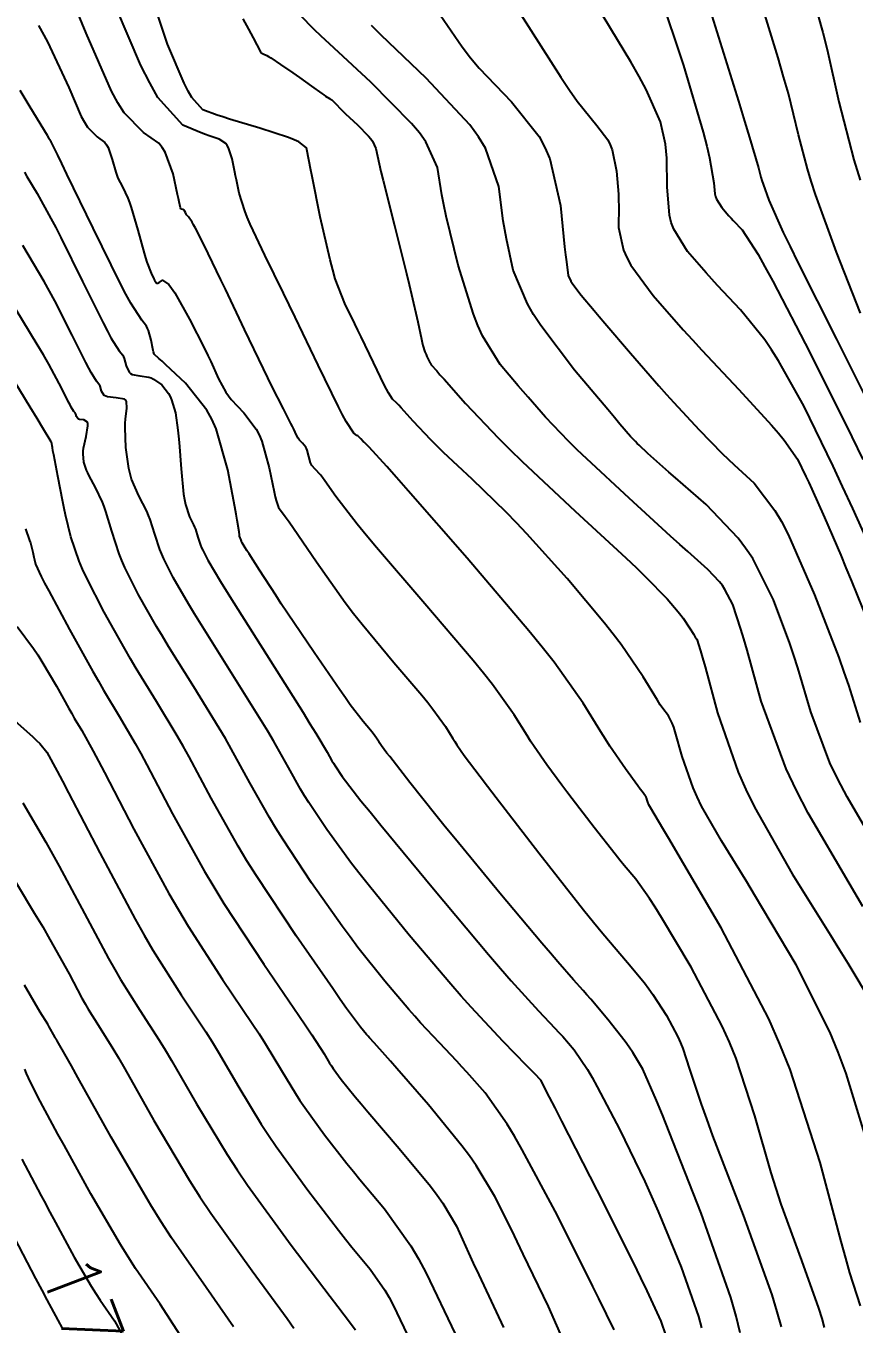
# Model space of a CAD drawing. Header units: metres. Extents: x 837476 to 838477, y 1189012 to 1191014.
# Drawn here: x 837918.3 to 837973.4, y 1189681.3 to 1189767.7 of the extents above; entities that cross this region are included whole.
import ezdxf

# ---------------------------------------------------------------- set-up
doc = ezdxf.new("R2010")
doc.units = ezdxf.units.M
doc.header["$LTSCALE"] = 0.3
doc.layers.add('COTAS 10', color=1, linetype='Continuous')
doc.layers.add('COTAS INT', color=252, linetype='Continuous')
doc.styles.get("Standard").update_dxf_attribs({"font": 'simplex.shx'})

msp = doc.modelspace()

# ---------------------------------------------------------------- linework, layer by layer
at = {"layer": 'COTAS 10'}
for points in [[(837973.825, 1189682.509), (837973.123, 1189684.715), (837972.849, 1189685.673), (837972.54, 1189686.781), (837971.14, 1189692.036), (837969.142, 1189698.227), (837968.457, 1189699.925), (837967.715, 1189701.616), (837964.56, 1189707.665), (837961.696, 1189712.537), (837961.137, 1189713.486), (837960.679, 1189714.262), (837959.873, 1189715.621), (837959.748, 1189715.842), (837959.72, 1189715.9), (837959.694, 1189715.957), (837959.626, 1189716.155), (837959.578, 1189716.312), (837959.566, 1189716.344), (837959.554, 1189716.371), (837959.516, 1189716.428), (837959.292, 1189716.719), (837959.164, 1189716.894), (837959.006, 1189717.11), (837958.197, 1189718.23), (837957.155, 1189719.745), (837956.851, 1189720.21), (837956.54, 1189720.695), (837955.361, 1189722.611), (837953.435, 1189725.334), (837952.654, 1189726.328), (837951.765, 1189727.426), (837947.658, 1189732.258), (837943.731, 1189736.744), (837942.956, 1189737.624), (837942.316, 1189738.347), (837941.132, 1189739.648), (837940.862, 1189739.899), (837940.799, 1189739.96), (837940.742, 1189740.018), (837940.574, 1189740.194), (837940.421, 1189740.343), (837940.372, 1189740.384), (837940.319, 1189740.423), (837940.106, 1189740.564), (837939.601, 1189741.342), (837939.365, 1189741.784), (837939.088, 1189742.324), (837937.739, 1189745.094), (837936.209, 1189748.293), (837935.818, 1189749.103), (837935.44, 1189749.882), (837934.191, 1189752.422), (837933.224, 1189754.469), (837933.024, 1189754.937), (837932.853, 1189755.362), (837932.482, 1189756.539), (837932.302, 1189757.434), (837932.252, 1189757.68), (837932.202, 1189757.927), (837932.02, 1189758.812), (837931.777, 1189759.551), (837931.688, 1189759.704), (837931.59, 1189759.836), (837931.157, 1189760.125), (837930.485, 1189760.356), (837930.237, 1189760.45), (837929.961, 1189760.558), (837928.74, 1189761.054), (837927.082, 1189762.905), (837926.531, 1189763.867), (837925.94, 1189765.022), (837923.477, 1189770.816)], [(837973.832, 1189748.545), (837972.222, 1189752.613), (837970.84, 1189756.453), (837970.548, 1189757.337), (837970.294, 1189758.145), (837969.707, 1189760.419), (837969.022, 1189763.17), (837968.708, 1189764.279), (837968.341, 1189765.538), (837966.562, 1189771.339)], [(837945.36, 1189769.122), (837947.311, 1189766.266), (837947.874, 1189765.545), (837948.447, 1189764.854), (837950.6, 1189762.612), (837952.449, 1189760.312), (837952.83, 1189759.585), (837953.155, 1189758.819), (837953.857, 1189755.727), (837954.139, 1189752.976), (837954.2, 1189752.425), (837954.253, 1189751.964), (837954.381, 1189751.062), (837954.562, 1189750.676), (837954.648, 1189750.541), (837954.75, 1189750.393), (837955.246, 1189749.759), (837956.112, 1189748.733), (837956.446, 1189748.339), (837956.82, 1189747.896), (837958.515, 1189745.9), (837960.409, 1189743.713), (837960.909, 1189743.15), (837961.398, 1189742.606), (837963.08, 1189740.798), (837964.624, 1189739.227), (837965.027, 1189738.833), (837965.42, 1189738.456), (837966.75, 1189737.243), (837968.132, 1189735.435), (837968.558, 1189734.683), (837969.002, 1189733.823), (837970.76, 1189729.808), (837972.371, 1189725.634), (837972.723, 1189724.672), (837973.033, 1189723.795), (837973.81, 1189721.33)], [(837960.892, 1189680.525), (837960.553, 1189681.492), (837959.636, 1189683.504), (837959.212, 1189684.379), (837958.713, 1189685.392), (837956.293, 1189690.199), (837953.953, 1189694.796), (837953.504, 1189695.676), (837953.142, 1189696.385), (837952.55, 1189697.53), (837952.151, 1189697.944), (837951.909, 1189698.193), (837951.61, 1189698.5), (837950.058, 1189700.092), (837947.928, 1189702.378), (837947.265, 1189703.122), (837946.571, 1189703.914), (837943.801, 1189707.177), (837941.149, 1189710.429), (837940.53, 1189711.214), (837939.96, 1189711.95), (837938.319, 1189714.191), (837937.127, 1189715.99), (837936.841, 1189716.446), (837936.574, 1189716.885), (837935.77, 1189718.319), (837934.772, 1189720.091), (837934.383, 1189720.742), (837933.944, 1189721.464), (837931.953, 1189724.651), (837929.956, 1189727.835), (837929.514, 1189728.555), (837929.12, 1189729.205), (837928.095, 1189730.967), (837927.475, 1189732.204), (837927.335, 1189732.522), (837927.21, 1189732.83), (837926.874, 1189733.857), (837926.562, 1189734.829), (837926.453, 1189735.103), (837926.332, 1189735.38), (837925.813, 1189736.395), (837925.323, 1189737.515), (837925.222, 1189737.858), (837925.136, 1189738.214), (837924.946, 1189739.62), (837924.901, 1189740.933), (837924.906, 1189741.231), (837924.917, 1189741.501), (837925.019, 1189742.239), (837925, 1189742.681), (837924.935, 1189742.764), (837924.845, 1189742.831), (837924.304, 1189742.928), (837923.721, 1189742.988), (837923.604, 1189743.031), (837923.507, 1189743.084), (837923.315, 1189743.37), (837923.226, 1189743.691), (837923.194, 1189743.766), (837923.157, 1189743.835), (837922.996, 1189744.034), (837922.636, 1189744.602), (837922.474, 1189744.902), (837922.285, 1189745.265), (837921.38, 1189747.095), (837920.218, 1189749.371), (837919.868, 1189750.015), (837919.505, 1189750.665), (837918.09, 1189753.065)], [(837917.531, 1189721.447), (837918.748, 1189720.367), (837919.001, 1189720.127), (837919.218, 1189719.913), (837919.695, 1189719.356), (837920.379, 1189718.089), (837920.726, 1189717.428), (837921.141, 1189716.632), (837923.209, 1189712.638), (837925.568, 1189708.229), (837926.167, 1189707.171), (837926.742, 1189706.184), (837928.623, 1189703.209), (837930.263, 1189700.736), (837930.687, 1189700.066), (837931.097, 1189699.402), (837932.468, 1189697.054), (837933.953, 1189694.602), (837934.435, 1189693.872), (837934.947, 1189693.119), (837937.054, 1189690.216), (837939.092, 1189687.553), (837939.562, 1189686.952), (837939.99, 1189686.41), (837941.192, 1189684.945), (837942.172, 1189683.551), (837942.459, 1189683.055), (837942.753, 1189682.511), (837943.873, 1189680.145)], [(837918.029, 1189692.27), (837919.311, 1189689.833), (837919.503, 1189689.467), (837919.886, 1189688.749), (837920.259, 1189688.055), (837921.517, 1189685.759), (837922.649, 1189683.81), (837922.942, 1189683.336), (837923.227, 1189682.89), (837924.183, 1189681.517), (837925.003, 1189680.03)]]:
    msp.add_lwpolyline(points, dxfattribs=at)
at = {"layer": 'COTAS INT'}
for points in [[(837971.429, 1189681.079), (837971.268, 1189681.675), (837971.059, 1189682.357), (837969.916, 1189685.526), (837968.555, 1189689.267), (837968.21, 1189690.308), (837967.878, 1189691.352), (837966.797, 1189695.141), (837965.545, 1189698.974), (837965.106, 1189700.046), (837964.628, 1189701.121), (837962.568, 1189705.042), (837960.59, 1189708.341), (837960.164, 1189709.024), (837959.79, 1189709.608), (837958.876, 1189710.889), (837958.102, 1189711.802), (837957.816, 1189712.155), (837957.499, 1189712.551), (837956.095, 1189714.343), (837954.637, 1189716.243), (837954.285, 1189716.706), (837953.957, 1189717.143), (837952.961, 1189718.496), (837952.111, 1189719.724), (837951.875, 1189720.082), (837951.639, 1189720.448), (837950.782, 1189721.833), (837949.349, 1189723.838), (837948.749, 1189724.594), (837948.061, 1189725.439), (837944.843, 1189729.215), (837941.627, 1189732.956), (837940.94, 1189733.778), (837940.342, 1189734.507), (837938.918, 1189736.367), (837938.19, 1189737.408), (837938.031, 1189737.621), (837937.89, 1189737.802), (837937.534, 1189738.183), (837937.327, 1189738.412), (837937.28, 1189738.498), (837937.237, 1189738.592), (837937.117, 1189739.012), (837936.999, 1189739.441), (837936.956, 1189739.541), (837936.91, 1189739.633), (837936.707, 1189739.898), (837936.504, 1189740.111), (837936.458, 1189740.171), (837936.416, 1189740.23), (837936.301, 1189740.445), (837936.114, 1189740.844), (837936.026, 1189741.019), (837935.924, 1189741.222), (837935.426, 1189742.189), (837934.668, 1189743.699), (837934.401, 1189744.244), (837934.109, 1189744.845), (837932.85, 1189747.474), (837931.572, 1189750.15), (837931.268, 1189750.781), (837930.987, 1189751.363), (837930.152, 1189753.067), (837929.572, 1189754.204), (837929.452, 1189754.429), (837929.348, 1189754.616), (837929.117, 1189754.967), (837929.012, 1189755.071), (837928.989, 1189755.102), (837928.968, 1189755.135), (837928.91, 1189755.259), (837928.857, 1189755.367), (837928.838, 1189755.388), (837928.818, 1189755.406), (837928.73, 1189755.44), (837928.647, 1189755.466), (837928.63, 1189755.479), (837928.615, 1189755.494), (837928.58, 1189755.569), (837928.493, 1189755.969), (837928.445, 1189756.189), (837928.387, 1189756.457), (837928.088, 1189757.817), (837927.563, 1189759.255), (837927.362, 1189759.572), (837927.136, 1189759.853), (837926.121, 1189760.572), (837924.824, 1189761.884), (837924.42, 1189762.539), (837923.998, 1189763.32), (837922.312, 1189767.192), (837920.5, 1189771.556)], [(837976.099, 1189729.38), (837973.312, 1189735.552), (837972.635, 1189737.015), (837971.999, 1189738.373), (837970.043, 1189742.389), (837968.37, 1189745.39), (837967.912, 1189746.108), (837967.457, 1189746.776), (837965.832, 1189748.78), (837964.313, 1189750.398), (837963.924, 1189750.823), (837963.549, 1189751.238), (837962.31, 1189752.655), (837961.403, 1189754.137), (837961.237, 1189754.594), (837961.108, 1189755.071), (837960.95, 1189756.961), (837960.935, 1189758.855), (837960.897, 1189759.334), (837960.844, 1189759.794), (837960.528, 1189761.291), (837959.554, 1189763.43), (837959.087, 1189764.295), (837958.533, 1189765.277), (837955.82, 1189769.808)], [(837960.453, 1189769.825), (837962.057, 1189765.032), (837963.346, 1189760.586), (837963.589, 1189759.671), (837963.783, 1189758.893), (837964.073, 1189757.226), (837964.134, 1189756.503), (837964.183, 1189756.32), (837964.247, 1189756.145), (837964.594, 1189755.578), (837965.068, 1189755.036), (837965.212, 1189754.877), (837965.36, 1189754.714), (837965.942, 1189754.095), (837967.008, 1189752.453), (837967.463, 1189751.646), (837967.986, 1189750.686), (837970.452, 1189745.944), (837973.244, 1189740.325), (837973.973, 1189738.812)], [(837974.586, 1189692.372), (837972.866, 1189697.972), (837972.332, 1189699.39), (837971.774, 1189700.751), (837969.549, 1189705.188), (837967.333, 1189708.926), (837966.78, 1189709.846), (837966.254, 1189710.716), (837964.572, 1189713.442), (837963.254, 1189715.763), (837962.957, 1189716.378), (837962.689, 1189716.981), (837961.966, 1189719.057), (837961.502, 1189720.689), (837961.397, 1189721.011), (837961.302, 1189721.278), (837961.047, 1189721.774), (837960.673, 1189722.25), (837960.504, 1189722.503), (837960.307, 1189722.81), (837959.358, 1189724.359), (837957.895, 1189726.515), (837957.373, 1189727.204), (837956.801, 1189727.933), (837954.313, 1189730.901), (837951.629, 1189733.879), (837950.933, 1189734.615), (837950.258, 1189735.313), (837947.99, 1189737.512), (837946.089, 1189739.289), (837945.644, 1189739.721), (837945.236, 1189740.126), (837944.056, 1189741.37), (837943.269, 1189742.248), (837943.109, 1189742.422), (837942.972, 1189742.566), (837942.686, 1189742.835), (837942.415, 1189743.253), (837942.289, 1189743.491), (837942.14, 1189743.781), (837941.416, 1189745.268), (837940.594, 1189746.986), (837940.384, 1189747.421), (837940.181, 1189747.839), (837939.51, 1189749.203), (837938.882, 1189750.846), (837938.706, 1189751.44), (837938.529, 1189752.095), (837937.883, 1189754.959), (837937.345, 1189757.644), (837937.236, 1189758.186), (837937.145, 1189758.64), (837936.961, 1189759.548), (837936.444, 1189759.954), (837936.142, 1189760.091), (837935.771, 1189760.239), (837933.86, 1189760.863), (837931.843, 1189761.471), (837931.406, 1189761.609), (837931.02, 1189761.733), (837930.066, 1189762.074), (837929.334, 1189762.899), (837929.089, 1189763.329), (837928.826, 1189763.846), (837927.725, 1189766.442), (837926.832, 1189769.12)], [(837963.59, 1189769.423), (837965.699, 1189762.666), (837966.11, 1189761.335), (837966.445, 1189760.238), (837967.028, 1189758.224), (837967.19, 1189757.598), (837967.259, 1189757.376), (837967.34, 1189757.132), (837967.721, 1189756.075), (837968.686, 1189753.928), (837969.135, 1189752.997), (837969.663, 1189751.92), (837972.225, 1189746.817), (837974.994, 1189741.285)], [(837932.736, 1189768.138), (837933.108, 1189767.44), (837933.41, 1189766.874), (837933.906, 1189765.937), (837933.954, 1189765.875), (837933.973, 1189765.86), (837933.994, 1189765.848), (837934.088, 1189765.814), (837934.332, 1189765.689), (837934.447, 1189765.619), (837934.583, 1189765.533), (837935.246, 1189765.098), (837936.046, 1189764.55), (837936.268, 1189764.395), (837936.49, 1189764.238), (837937.297, 1189763.656), (837937.974, 1189763.169), (837938.115, 1189763.071), (837938.236, 1189762.99), (837938.503, 1189762.831), (837938.65, 1189762.743), (837938.694, 1189762.707), (837938.74, 1189762.665), (837938.921, 1189762.47), (837939.256, 1189762.119), (837939.4, 1189761.979), (837939.566, 1189761.82), (837940.347, 1189761.089), (837941.098, 1189760.329), (837941.245, 1189760.151), (837941.365, 1189759.987), (837941.576, 1189759.514), (837941.789, 1189758.496), (837941.911, 1189757.988), (837942.059, 1189757.383), (837942.818, 1189754.382), (837943.625, 1189751.185), (837943.802, 1189750.456), (837943.96, 1189749.795), (837944.366, 1189747.97), (837944.605, 1189746.825), (837944.658, 1189746.591), (837944.706, 1189746.394), (837944.829, 1189745.985), (837944.921, 1189745.797), (837944.949, 1189745.739), (837944.978, 1189745.679), (837945.092, 1189745.442), (837945.192, 1189745.237), (837945.212, 1189745.197), (837945.23, 1189745.164), (837945.267, 1189745.107), (837945.626, 1189744.708), (837945.846, 1189744.46), (837946.118, 1189744.153), (837947.537, 1189742.547), (837949.73, 1189740.234), (837950.489, 1189739.481), (837951.315, 1189738.679), (837954.849, 1189735.376), (837958.2, 1189732.279), (837958.911, 1189731.606), (837959.527, 1189731.014), (837960.968, 1189729.543), (837961.698, 1189728.673), (837961.866, 1189728.459), (837962.019, 1189728.257), (837962.448, 1189727.625), (837962.726, 1189727.17), (837962.784, 1189727.08), (837962.833, 1189727.006), (837962.943, 1189726.867), (837963.186, 1189726.091), (837963.319, 1189725.615), (837963.481, 1189725.027), (837964.306, 1189721.96), (837965.683, 1189718.005), (837966.194, 1189716.856), (837966.76, 1189715.685), (837969.271, 1189711.263), (837971.829, 1189707.169), (837972.424, 1189706.205), (837972.971, 1189705.315), (837974.537, 1189702.712)], [(837973.97, 1189709.083), (837970.352, 1189715.283), (837969.571, 1189716.806), (837968.886, 1189718.246), (837967.208, 1189722.749), (837966.278, 1189726.141), (837966.064, 1189726.88), (837965.869, 1189727.533), (837965.321, 1189729.167), (837964.808, 1189730.176), (837964.635, 1189730.434), (837964.448, 1189730.683), (837963.663, 1189731.503), (837962.328, 1189732.692), (837961.796, 1189733.172), (837961.193, 1189733.718), (837958.426, 1189736.237), (837955.609, 1189738.859), (837954.973, 1189739.47), (837954.401, 1189740.03), (837952.857, 1189741.641), (837951.705, 1189742.96), (837951.38, 1189743.338), (837951.052, 1189743.72), (837949.846, 1189745.145), (837948.675, 1189747.046), (837948.369, 1189747.729), (837948.071, 1189748.48), (837947.063, 1189751.756), (837946.268, 1189755.014), (837946.105, 1189755.754), (837945.966, 1189756.423), (837945.67, 1189758.252), (837944.909, 1189759.953), (837944.477, 1189760.542), (837943.95, 1189761.182), (837941.248, 1189763.917), (837938.502, 1189766.468), (837937.947, 1189766.992), (837937.482, 1189767.436), (837936.542, 1189768.381)], [(837951.227, 1189768.433), (837953.875, 1189764.265), (837954.456, 1189763.4), (837954.971, 1189762.661), (837956.28, 1189761.034), (837957.016, 1189760.076), (837957.17, 1189759.759), (837957.302, 1189759.419), (837957.599, 1189758.002), (837957.713, 1189756.476), (837957.73, 1189756.068), (837957.741, 1189755.666), (837957.726, 1189754.263), (837958.045, 1189752.739), (837958.266, 1189752.26), (837958.544, 1189751.757), (837960.027, 1189749.732), (837962.03, 1189747.441), (837962.636, 1189746.769), (837963.265, 1189746.082), (837965.722, 1189743.465), (837967.905, 1189741.099), (837968.362, 1189740.57), (837968.754, 1189740.095), (837969.634, 1189738.833), (837970.189, 1189737.689), (837970.376, 1189737.287), (837970.578, 1189736.849), (837971.429, 1189734.963), (837972.509, 1189732.45), (837972.856, 1189731.617), (837973.223, 1189730.725), (837974.722, 1189727.006)], [(837970.982, 1189768.41), (837971.307, 1189767.222), (837971.6, 1189766.102), (837972.385, 1189762.613), (837973.374, 1189758.759), (837973.794, 1189757.409)], [(837919.142, 1189767.689), (837919.722, 1189766.601), (837921.147, 1189763.569), (837921.984, 1189761.647), (837922.193, 1189761.26), (837922.394, 1189760.935), (837923.038, 1189760.284), (837923.546, 1189759.907), (837923.66, 1189759.754), (837923.764, 1189759.581), (837924.042, 1189758.784), (837924.273, 1189757.936), (837924.345, 1189757.731), (837924.422, 1189757.539), (837924.73, 1189756.954), (837925.088, 1189756.206), (837925.196, 1189755.911), (837925.308, 1189755.579), (837925.743, 1189754.065), (837926.158, 1189752.556), (837926.256, 1189752.228), (837926.348, 1189751.938), (837926.621, 1189751.216), (837926.815, 1189750.827), (837926.858, 1189750.749), (837926.895, 1189750.683), (837926.987, 1189750.549), (837927.085, 1189750.547), (837927.125, 1189750.564), (837927.17, 1189750.589), (837927.383, 1189750.742), (837927.81, 1189750.47), (837927.991, 1189750.226), (837928.199, 1189749.91), (837929.178, 1189748.16), (837930.179, 1189746.196), (837930.401, 1189745.745), (837930.599, 1189745.333), (837931.116, 1189744.181), (837931.593, 1189743.293), (837931.766, 1189743.048), (837931.956, 1189742.804), (837932.79, 1189741.924), (837933.627, 1189740.83), (837933.819, 1189740.451), (837933.994, 1189740.038), (837934.483, 1189738.269), (837934.807, 1189736.657), (837934.878, 1189736.343), (837934.941, 1189736.086), (837935.103, 1189735.634), (837935.556, 1189735.032), (837935.802, 1189734.68), (837936.102, 1189734.247), (837937.621, 1189732.015), (837939.547, 1189729.309), (837940.102, 1189728.577), (837940.667, 1189727.853), (837942.786, 1189725.302), (837944.638, 1189723.129), (837945.034, 1189722.644), (837945.379, 1189722.208), (837946.204, 1189721.054), (837946.697, 1189720.258), (837946.833, 1189720.047), (837946.969, 1189719.841), (837947.457, 1189719.135), (837948.516, 1189717.73), (837949.01, 1189717.084), (837949.592, 1189716.326), (837952.424, 1189712.66), (837955.396, 1189708.865), (837956.068, 1189708.026), (837956.673, 1189707.279), (837958.312, 1189705.345), (837959.45, 1189703.992), (837959.739, 1189703.611), (837960.017, 1189703.228), (837960.927, 1189701.82), (837961.671, 1189700.405), (837961.843, 1189700.016), (837962.002, 1189699.63), (837962.454, 1189698.246), (837963.216, 1189695.922), (837963.571, 1189694.943), (837963.987, 1189693.818), (837966.007, 1189688.544), (837967.918, 1189683.247), (837968.266, 1189682.108), (837968.535, 1189681.112)], [(837975.753, 1189711.54), (837972.926, 1189716.366), (837972.319, 1189717.54), (837971.789, 1189718.643), (837970.509, 1189722.04), (837969.656, 1189724.968), (837969.394, 1189725.776), (837969.12, 1189726.583), (837968.041, 1189729.488), (837966.651, 1189732.221), (837966.182, 1189732.92), (837965.676, 1189733.593), (837963.547, 1189735.817), (837961.514, 1189737.593), (837961.068, 1189737.984), (837960.674, 1189738.331), (837959.675, 1189739.224), (837959.094, 1189739.764), (837958.963, 1189739.891), (837958.845, 1189740.006), (837958.526, 1189740.339), (837957.813, 1189741.178), (837957.446, 1189741.613), (837957.006, 1189742.136), (837954.805, 1189744.758), (837952.548, 1189747.723), (837952.073, 1189748.461), (837951.663, 1189749.165), (837950.722, 1189751.409), (837950.261, 1189753.489), (837950.152, 1189754.089), (837950.052, 1189754.699), (837949.763, 1189756.989), (837948.878, 1189759.528), (837948.403, 1189760.295), (837947.828, 1189761.089), (837944.921, 1189764.19), (837941.923, 1189767.048), (837941.292, 1189767.69)], [(837965.813, 1189680.704), (837965.544, 1189681.822), (837965.192, 1189683.072), (837963.219, 1189688.684), (837961.09, 1189694.088), (837960.639, 1189695.207), (837960.248, 1189696.162), (837959.338, 1189698.249), (837958.667, 1189699.376), (837958.427, 1189699.725), (837958.163, 1189700.091), (837957.017, 1189701.55), (837955.876, 1189702.908), (837955.616, 1189703.211), (837955.38, 1189703.481), (837954.729, 1189704.195), (837953.676, 1189705.389), (837953.188, 1189705.963), (837952.613, 1189706.642), (837949.825, 1189709.976), (837946.87, 1189713.55), (837946.19, 1189714.382), (837945.571, 1189715.145), (837943.834, 1189717.329), (837942.727, 1189718.761), (837942.505, 1189719.049), (837942.32, 1189719.291), (837941.954, 1189719.773), (837941.826, 1189719.958), (837941.79, 1189720.012), (837941.754, 1189720.068), (837941.625, 1189720.276), (837941.409, 1189720.579), (837941.319, 1189720.693), (837941.215, 1189720.82), (837940.73, 1189721.389), (837939.881, 1189722.491), (837939.549, 1189722.955), (837939.173, 1189723.486), (837937.464, 1189725.978), (837935.7, 1189728.605), (837935.29, 1189729.222), (837934.914, 1189729.791), (837933.838, 1189731.449), (837933.142, 1189732.549), (837933.006, 1189732.765), (837932.893, 1189732.944), (837932.69, 1189733.274), (837932.651, 1189733.352), (837932.642, 1189733.373), (837932.634, 1189733.392), (837932.613, 1189733.457), (837932.593, 1189733.518), (837932.586, 1189733.536), (837932.578, 1189733.553), (837932.546, 1189733.617), (837932.513, 1189733.715), (837932.505, 1189733.754), (837932.499, 1189733.797), (837932.48, 1189733.997), (837932.357, 1189734.773), (837932.284, 1189735.18), (837932.195, 1189735.671), (837931.732, 1189738.138), (837930.954, 1189740.854), (837930.665, 1189741.503), (837930.344, 1189742.105), (837928.92, 1189743.907), (837927.605, 1189745.119), (837927.354, 1189745.35), (837927.15, 1189745.536), (837926.821, 1189745.831), (837926.786, 1189745.972), (837926.768, 1189746.061), (837926.746, 1189746.171), (837926.639, 1189746.749), (837926.461, 1189747.391), (837926.395, 1189747.541), (837926.322, 1189747.679), (837925.999, 1189748.079), (837925.278, 1189749.215), (837924.954, 1189749.817), (837924.577, 1189750.544), (837922.764, 1189754.208), (837921.021, 1189757.812), (837920.687, 1189758.502), (837920.418, 1189759.057), (837919.986, 1189759.948), (837919.976, 1189759.965), (837919.974, 1189759.969), (837919.971, 1189759.973), (837919.965, 1189759.986), (837919.926, 1189760.051), (837919.903, 1189760.089), (837919.874, 1189760.134), (837919.726, 1189760.368), (837918.569, 1189762.266), (837917.904, 1189763.36)], [(837918.213, 1189757.924), (837918.369, 1189757.643), (837919.038, 1189756.507), (837919.962, 1189754.861), (837920.277, 1189754.258), (837920.619, 1189753.592), (837922.072, 1189750.651), (837923.431, 1189747.905), (837923.714, 1189747.36), (837923.957, 1189746.908), (837924.498, 1189746.057), (837924.74, 1189745.757), (837924.794, 1189745.653), (837924.844, 1189745.541), (837924.977, 1189745.06), (837925.175, 1189744.628), (837925.266, 1189744.547), (837925.372, 1189744.482), (837925.882, 1189744.386), (837926.477, 1189744.3), (837926.635, 1189744.241), (837926.791, 1189744.168), (837927.333, 1189743.78), (837927.792, 1189743.2), (837927.895, 1189743.006), (837927.988, 1189742.797), (837928.239, 1189741.922), (837928.411, 1189740.761), (837928.454, 1189740.371), (837928.495, 1189739.952), (837928.628, 1189738.194), (837928.785, 1189736.519), (837928.842, 1189736.152), (837928.905, 1189735.827), (837929.179, 1189735.006), (837929.455, 1189734.466), (837929.519, 1189734.32), (837929.578, 1189734.174), (837929.743, 1189733.657), (837929.922, 1189733.111), (837929.989, 1189732.947), (837930.063, 1189732.778), (837930.392, 1189732.121), (837931.243, 1189730.702), (837931.645, 1189730.052), (837932.12, 1189729.291), (837936.735, 1189721.978), (837937.196, 1189721.24), (837937.581, 1189720.617), (837938.342, 1189719.341), (837938.657, 1189718.779), (837938.761, 1189718.607), (837938.874, 1189718.428), (837939.341, 1189717.722), (837940.588, 1189716.118), (837941.191, 1189715.373), (837941.907, 1189714.497), (837945.425, 1189710.244), (837949.078, 1189705.896), (837949.88, 1189704.959), (837950.589, 1189704.139), (837952.393, 1189702.143), (837953.495, 1189700.991), (837953.762, 1189700.702), (837954.013, 1189700.426), (837954.784, 1189699.54), (837955.653, 1189698.238), (837955.966, 1189697.7), (837956.31, 1189697.086), (837957.816, 1189694.224), (837959.481, 1189690.777), (837959.925, 1189689.793), (837960.363, 1189688.796), (837961.886, 1189685.088), (837963.041, 1189681.79), (837963.246, 1189681.051)], [(837957.438, 1189680.908), (837956.418, 1189682.993), (837956.017, 1189683.799), (837955.564, 1189684.705), (837953.498, 1189688.799), (837951.323, 1189692.891), (837950.801, 1189693.795), (837950.315, 1189694.6), (837948.849, 1189696.678), (837947.631, 1189698.058), (837947.3, 1189698.422), (837946.972, 1189698.778), (837945.811, 1189700), (837944.559, 1189701.342), (837944.173, 1189701.775), (837943.771, 1189702.233), (837942.177, 1189704.11), (837940.391, 1189706.36), (837939.868, 1189707.055), (837939.333, 1189707.781), (837937.297, 1189710.659), (837935.381, 1189713.552), (837934.921, 1189714.286), (837934.492, 1189714.991), (837933.199, 1189717.297), (837931.963, 1189719.564), (837931.569, 1189720.245), (837931.154, 1189720.949), (837929.468, 1189723.684), (837927.792, 1189726.379), (837927.382, 1189727.058), (837926.996, 1189727.708), (837925.797, 1189729.813), (837924.887, 1189731.629), (837924.682, 1189732.097), (837924.498, 1189732.549), (837924.005, 1189734.057), (837923.62, 1189735.358), (837923.504, 1189735.681), (837923.384, 1189735.987), (837922.918, 1189736.956), (837922.501, 1189737.74), (837922.411, 1189737.93), (837922.333, 1189738.107), (837922.144, 1189738.649), (837922.098, 1189739.192), (837922.109, 1189739.371), (837922.131, 1189739.562), (837922.298, 1189740.354), (837922.418, 1189741.055), (837922.41, 1189741.188), (837922.385, 1189741.295), (837922.147, 1189741.461), (837921.856, 1189741.49), (837921.798, 1189741.511), (837921.749, 1189741.538), (837921.653, 1189741.681), (837921.609, 1189741.841), (837921.593, 1189741.878), (837921.575, 1189741.913), (837921.494, 1189742.012), (837921.315, 1189742.295), (837921.234, 1189742.445), (837921.14, 1189742.626), (837920.688, 1189743.539), (837919.817, 1189745.15), (837919.458, 1189745.772), (837919.048, 1189746.47), (837917.142, 1189749.623)], [(837954.577, 1189679.033), (837953.058, 1189682.459), (837951.388, 1189685.956), (837950.989, 1189686.782), (837950.618, 1189687.546), (837949.505, 1189689.79), (837948.259, 1189691.844), (837947.803, 1189692.488), (837947.299, 1189693.165), (837945.079, 1189695.881), (837942.985, 1189698.294), (837942.561, 1189698.781), (837942.203, 1189699.188), (837941.474, 1189700), (837941.157, 1189700.341), (837941.059, 1189700.45), (837940.957, 1189700.567), (837940.552, 1189701.043), (837939.633, 1189702.292), (837939.207, 1189702.896), (837938.706, 1189703.612), (837936.275, 1189707.128), (837933.634, 1189711.114), (837933.001, 1189712.126), (837932.41, 1189713.097), (837930.628, 1189716.275), (837929.154, 1189719.038), (837928.756, 1189719.748), (837928.363, 1189720.435), (837926.983, 1189722.717), (837925.628, 1189724.923), (837925.251, 1189725.561), (837924.873, 1189726.211), (837923.5, 1189728.66), (837922.322, 1189730.964), (837922.067, 1189731.524), (837921.842, 1189732.05), (837921.286, 1189733.666), (837920.936, 1189735.133), (837920.841, 1189735.566), (837920.746, 1189736.01), (837920.413, 1189737.706), (837920.148, 1189739.13), (837920.098, 1189739.402), (837920.057, 1189739.621), (837919.991, 1189739.971), (837919.99, 1189739.976), (837919.989, 1189739.978), (837919.989, 1189739.98), (837919.987, 1189739.988), (837919.403, 1189740.945), (837919.036, 1189741.546), (837918.579, 1189742.291), (837916.187, 1189746.194)], [(837918.267, 1189734.196), (837918.536, 1189733.438), (837918.593, 1189733.264), (837918.642, 1189733.105), (837918.756, 1189732.657), (837918.822, 1189732.323), (837918.84, 1189732.236), (837918.859, 1189732.151), (837918.928, 1189731.862), (837919.319, 1189731.027), (837919.541, 1189730.598), (837919.812, 1189730.082), (837921.203, 1189727.506), (837922.749, 1189724.715), (837923.119, 1189724.064), (837923.464, 1189723.466), (837924.498, 1189721.75), (837925.573, 1189719.92), (837925.943, 1189719.251), (837926.344, 1189718.511), (837928.057, 1189715.253), (837930.153, 1189711.458), (837930.796, 1189710.379), (837931.466, 1189709.289), (837934.115, 1189705.253), (837936.451, 1189701.832), (837936.924, 1189701.131), (837937.321, 1189700.535), (837938.131, 1189699.269), (837938.5, 1189698.661), (837938.619, 1189698.479), (837938.746, 1189698.293), (837939.269, 1189697.572), (837940.21, 1189696.409), (837940.6, 1189695.943), (837941.047, 1189695.414), (837943.131, 1189692.984), (837945.207, 1189690.465), (837945.649, 1189689.879), (837946.033, 1189689.342), (837946.939, 1189687.808), (837947.742, 1189686.034), (837948.06, 1189685.346), (837948.421, 1189684.573), (837950.072, 1189681.071)], [(837917.72, 1189727.717), (837918.8, 1189726.246), (837919.086, 1189725.819), (837919.366, 1189725.384), (837920.331, 1189723.739), (837921.154, 1189722.25), (837921.344, 1189721.914), (837921.518, 1189721.609), (837922.013, 1189720.783), (837922.782, 1189719.405), (837923.13, 1189718.754), (837923.535, 1189717.985), (837925.486, 1189714.231), (837927.806, 1189709.949), (837928.445, 1189708.846), (837929.082, 1189707.78), (837931.369, 1189704.231), (837933.357, 1189701.284), (837933.805, 1189700.598), (837934.209, 1189699.968), (837935.3, 1189698.162), (837936.226, 1189696.631), (837936.527, 1189696.176), (837936.847, 1189695.706), (837938.162, 1189693.894), (837939.651, 1189691.981), (837940.081, 1189691.447), (837940.518, 1189690.912), (837942.162, 1189688.964), (837943.911, 1189686.498), (837944.415, 1189685.636), (837944.928, 1189684.695), (837946.853, 1189680.651)], [(837918.089, 1189715.966), (837919.628, 1189713.355), (837920.069, 1189712.571), (837920.517, 1189711.761), (837922.187, 1189708.613), (837923.795, 1189705.608), (837924.203, 1189704.887), (837924.595, 1189704.214), (837925.877, 1189702.187), (837927.169, 1189700.188), (837927.568, 1189699.533), (837927.984, 1189698.835), (837929.636, 1189695.947), (837931.68, 1189692.573), (837932.343, 1189691.568), (837933.048, 1189690.533), (837935.947, 1189686.538), (837938.534, 1189683.125), (837939.042, 1189682.457), (837939.461, 1189681.908), (837940.223, 1189680.925)], [(837916.484, 1189712.577), (837918.877, 1189708.622), (837919.412, 1189707.715), (837919.892, 1189706.889), (837921.165, 1189704.588), (837922.022, 1189702.987), (837922.239, 1189702.603), (837922.448, 1189702.245), (837923.131, 1189701.165), (837924.075, 1189699.64), (837924.449, 1189699.001), (837924.872, 1189698.268), (837926.805, 1189694.839), (837929.177, 1189690.847), (837929.876, 1189689.759), (837930.594, 1189688.679), (837933.341, 1189684.839), (837935.669, 1189681.677), (837936.122, 1189681.023)], [(837932.115, 1189681.118), (837930.288, 1189683.732), (837927.974, 1189687.044), (837927.297, 1189688.098), (837926.605, 1189689.212), (837923.973, 1189693.732), (837921.76, 1189697.702), (837921.331, 1189698.469), (837920.982, 1189699.092), (837920.384, 1189700.143), (837920.301, 1189700.276), (837920.275, 1189700.32), (837920.248, 1189700.367), (837920.143, 1189700.563), (837919.938, 1189700.925), (837919.849, 1189701.076), (837919.745, 1189701.249), (837919.253, 1189702.059), (837918.196, 1189703.849)], [(837928.562, 1189680.559), (837927.235, 1189682.625), (837925.582, 1189685), (837925.09, 1189685.771), (837924.582, 1189686.591), (837922.625, 1189689.962), (837920.832, 1189693.199), (837920.428, 1189693.934), (837920.065, 1189694.6), (837919.089, 1189696.426), (837918.475, 1189697.669), (837918.34, 1189697.967), (837918.221, 1189698.246)], [(837916.969, 1189688.114), (837918.941, 1189684.334), (837919.345, 1189683.563), (837919.687, 1189682.912), (837920.41, 1189681.555), (837920.715, 1189681.029)]]:
    msp.add_lwpolyline(points, dxfattribs=at)

# ---------------------------------------------------------------- texts
at = {"layer": 'COTAS 10', "insert": (837919.085, 1189685.101), "char_height": 3.8, "attachment_point": 7, "rotation": 290.90748}
msp.add_mtext('1780', dxfattribs=at)

doc.saveas('drawing.dxf')
